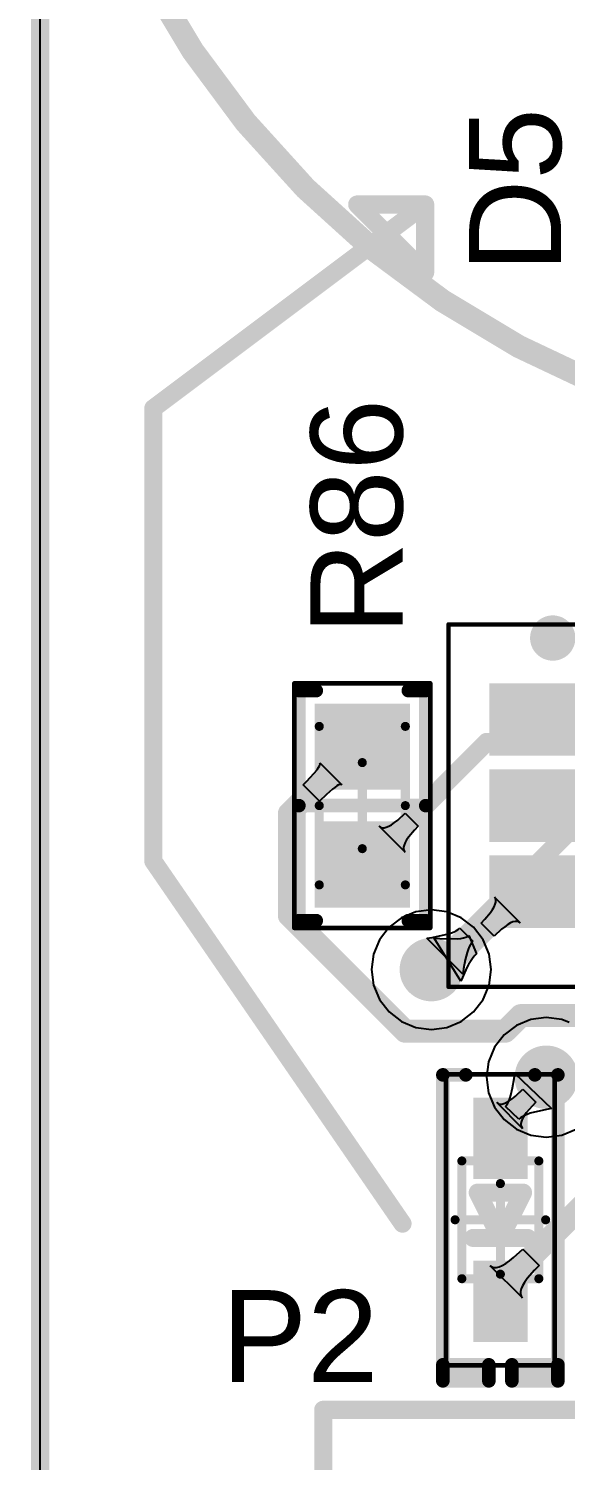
# Model space of a CAD drawing. Header units: inches. Extents: x -0.01 to 3.94, y -0.06 to 4.68.
# Drawn here: x -0.005 to 0.228, y 0.547 to 1.169 of the extents above; entities that cross this region are included whole.
import ezdxf

# ---------------------------------------------------------------- set-up
doc = ezdxf.new("R2010")
doc.units = ezdxf.units.IN
doc.header["$MEASUREMENT"] = 0
for name, color, linetype in [('Board outline', 6, 'Continuous'), ('Bottom Layer', 5, 'Continuous'), ('Int1 -GND)', 16, 'Continuous'), ('Int2 -PWR)', 76, 'Continuous'), ('PCBD Notes', 76, 'Continuous'), ('Top 3D Body', 56, 'Continuous'), ('Top Courtyard', 56, 'Continuous'), ('Top Layer', 1, 'Continuous'), ('Top Overlay', 2, 'Continuous'), ('Top Paste', 8, 'Continuous'), ('Top Solder', 216, 'Continuous'), ('Via Holes', 16, 'Continuous')]:
    doc.layers.add(name, color=color, linetype=linetype)
doc.styles.add('Arial', font='', dxfattribs={"height": 0.2})
doc.styles.get('Arial').set_extended_font_data('Arial')

# ---------------------------------------------------------------- blocks, each defined once
blk = doc.blocks.new('A3DDA0BC_073E_4B18_9613_F713A7EC1E27_426')
at = {"layer": 'Top Layer'}
for points in [[(-0.07283, 0.02362), (-0.07283, 0.05118), (-0.02165, 0.05118), (-0.02165, 0.02362)], [(0.02165, 0.02362), (0.02165, 0.05118), (0.07283, 0.05118), (0.07283, 0.02362)], [(-0.07283, -0.01378), (-0.07283, 0.01378), (-0.02165, 0.01378), (-0.02165, -0.01378)], [(-0.07283, -0.05118), (-0.07283, -0.02362), (-0.02165, -0.02362), (-0.02165, -0.05118)], [(0.02165, -0.05118), (0.02165, -0.02362), (0.07283, -0.02362), (0.07283, -0.05118)]]:
    blk.add_hatch(color=1, dxfattribs=at).paths.add_polyline_path(points)
at = {"layer": 'Top Paste'}
for points in [[(-0.07283, 0.02362), (-0.07283, 0.05118), (-0.02165, 0.05118), (-0.02165, 0.02362)], [(0.02165, 0.02362), (0.02165, 0.05118), (0.07283, 0.05118), (0.07283, 0.02362)], [(-0.07283, -0.01378), (-0.07283, 0.01378), (-0.02165, 0.01378), (-0.02165, -0.01378)], [(-0.07283, -0.05118), (-0.07283, -0.02362), (-0.02165, -0.02362), (-0.02165, -0.05118)], [(0.02165, -0.05118), (0.02165, -0.02362), (0.07283, -0.02362), (0.07283, -0.05118)]]:
    blk.add_hatch(color=8, dxfattribs=at).paths.add_polyline_path(points)
at = {"layer": 'Top Solder'}
for points in [[(-0.0748, 0.02165), (-0.0748, 0.05315), (-0.01969, 0.05315), (-0.01969, 0.02165)], [(0.01968, 0.02165), (0.01968, 0.05315), (0.0748, 0.05315), (0.0748, 0.02165)], [(-0.0748, -0.01575), (-0.0748, 0.01575), (-0.01969, 0.01575), (-0.01969, -0.01575)], [(-0.0748, -0.05315), (-0.0748, -0.02165), (-0.01969, -0.02165), (-0.01969, -0.05315)], [(0.01968, -0.05315), (0.01968, -0.02165), (0.0748, -0.02165), (0.0748, -0.05315)]]:
    blk.add_hatch(color=216, dxfattribs=at).paths.add_polyline_path(points)
at = {"layer": 'Top 3D Body'}
for points in [[(-0.03346, -0.05906, 0.00394, 0.00394, 0), (-0.03346, 0.05906, 0.00394, 0.00394, 0)], [(-0.03346, 0.05906, 0.00394, 0.00394, 0), (0.03346, 0.05906, 0.00394, 0.00394, 0)], [(0.03346, -0.05906, 0.00394, 0.00394, 0), (0.03346, 0.05906, 0.00394, 0.00394, 0)], [(-0.03346, -0.05906, 0.00394, 0.00394, 0), (0.03346, -0.05906, 0.00394, 0.00394, 0)]]:
    blk.add_lwpolyline(points, format="xyseb", dxfattribs=at)
for points in [[(-0.03445, 0.05906, 0.00197, 0.00197, 1), (-0.03248, 0.05906, 0.00197, 0.00197, 1)], [(-0.03445, 0.05906, 0.00197, 0.00197, 1), (-0.03248, 0.05906, 0.00197, 0.00197, 1)], [(0.03248, 0.05906, 0.00197, 0.00197, 1), (0.03445, 0.05906, 0.00197, 0.00197, 1)], [(0.03248, 0.05906, 0.00197, 0.00197, 1), (0.03445, 0.05906, 0.00197, 0.00197, 1)], [(-0.03445, -0.05906, 0.00197, 0.00197, 1), (-0.03248, -0.05906, 0.00197, 0.00197, 1)], [(-0.03445, -0.05906, 0.00197, 0.00197, 1), (-0.03248, -0.05906, 0.00197, 0.00197, 1)], [(0.03248, -0.05906, 0.00197, 0.00197, 1), (0.03445, -0.05906, 0.00197, 0.00197, 1)], [(0.03248, -0.05906, 0.00197, 0.00197, 1), (0.03445, -0.05906, 0.00197, 0.00197, 1)]]:
    blk.add_lwpolyline(points, format="xyseb", close=True, dxfattribs=at)
at = {"layer": 'Top Courtyard'}
for points in [[(-0.09252, -0.07874, 0.00197, 0.00197, 0), (-0.09252, 0.07874, 0.00197, 0.00197, 0)], [(-0.09252, 0.07874, 0.00197, 0.00197, 0), (0.09252, 0.07874, 0.00197, 0.00197, 0)], [(0.09252, -0.07874, 0.00197, 0.00197, 0), (0.09252, 0.07874, 0.00197, 0.00197, 0)], [(0, -0.01969, 0.00394, 0.00394, 0), (0, 0.01969, 0.00394, 0.00394, 0)], [(-0.01968, 0, 0.00394, 0.00394, 0), (0.01969, 0, 0.00394, 0.00394, 0)], [(-0.09252, -0.07874, 0.00197, 0.00197, 0), (0.09252, -0.07874, 0.00197, 0.00197, 0)]]:
    blk.add_lwpolyline(points, format="xyseb", dxfattribs=at)
for points in [[(-0.09301, 0.07874, 0.000984, 0.000984, 1), (-0.09203, 0.07874, 0.000984, 0.000984, 1)], [(-0.09301, 0.07874, 0.000984, 0.000984, 1), (-0.09203, 0.07874, 0.000984, 0.000984, 1)], [(0.09203, 0.07874, 0.000984, 0.000984, 1), (0.09301, 0.07874, 0.000984, 0.000984, 1)], [(0.09203, 0.07874, 0.000984, 0.000984, 1), (0.09301, 0.07874, 0.000984, 0.000984, 1)], [(-0.00098, 0.01969, 0.00197, 0.00197, 1), (0.00098, 0.01969, 0.00197, 0.00197, 1)], [(-0.02067, 0, 0.00197, 0.00197, 1), (-0.0187, 0, 0.00197, 0.00197, 1)], [(0.0187, 0, 0.00197, 0.00197, 1), (0.02067, 0, 0.00197, 0.00197, 1)], [(-0.00098, -0.01969, 0.00197, 0.00197, 1), (0.00098, -0.01969, 0.00197, 0.00197, 1)], [(-0.09301, -0.07874, 0.000984, 0.000984, 1), (-0.09203, -0.07874, 0.000984, 0.000984, 1)], [(-0.09301, -0.07874, 0.000984, 0.000984, 1), (-0.09203, -0.07874, 0.000984, 0.000984, 1)], [(0.09203, -0.07874, 0.000984, 0.000984, 1), (0.09301, -0.07874, 0.000984, 0.000984, 1)], [(0.09203, -0.07874, 0.000984, 0.000984, 1), (0.09301, -0.07874, 0.000984, 0.000984, 1)]]:
    blk.add_lwpolyline(points, format="xyseb", close=True, dxfattribs=at)
at = {"layer": 'Top Overlay'}
for points in [[(-0.04232, 0.07283, 0.00984, 0.00984, 1), (-0.05217, 0.07283, 0.00984, 0.00984, 1)], [(-0.05463, 0.07283, 0.00492, 0.00492, 1), (-0.0497, 0.07283, 0.00492, 0.00492, 1)], [(-0.04478, 0.07283, 0.00492, 0.00492, 1), (-0.03986, 0.07283, 0.00492, 0.00492, 1)], [(-0.00787, 0.05906, 0.00394, 0.00394, 1), (-0.00394, 0.05906, 0.00394, 0.00394, 1)], [(-0.00787, 0.05906, 0.00394, 0.00394, 1), (-0.00394, 0.05906, 0.00394, 0.00394, 1)], [(0.00394, 0.05906, 0.00394, 0.00394, 1), (0.00787, 0.05906, 0.00394, 0.00394, 1)], [(0.00394, 0.05906, 0.00394, 0.00394, 1), (0.00787, 0.05906, 0.00394, 0.00394, 1)], [(-0.00787, -0.05906, 0.00394, 0.00394, 1), (-0.00394, -0.05906, 0.00394, 0.00394, 1)], [(-0.00787, -0.05906, 0.00394, 0.00394, 1), (-0.00394, -0.05906, 0.00394, 0.00394, 1)], [(0.00394, -0.05906, 0.00394, 0.00394, 1), (0.00787, -0.05906, 0.00394, 0.00394, 1)], [(0.00394, -0.05906, 0.00394, 0.00394, 1), (0.00787, -0.05906, 0.00394, 0.00394, 1)]]:
    blk.add_lwpolyline(points, format="xyseb", close=True, dxfattribs=at)
for points in [[(-0.00591, 0.05906, 0.00787, 0.00787, 0), (0.00591, 0.05906, 0.00787, 0.00787, 0)], [(-0.00591, -0.05906, 0.00787, 0.00787, 0), (-0.00591, 0.05906, 0.00787, 0.00787, 0)], [(0.00591, -0.05906, 0.00787, 0.00787, 0), (0.00591, 0.05906, 0.00787, 0.00787, 0)], [(-0.00591, -0.05906, 0.00787, 0.00787, 0), (0.00591, -0.05906, 0.00787, 0.00787, 0)]]:
    blk.add_lwpolyline(points, format="xyseb", dxfattribs=at)
blk = doc.blocks.new('RES_0603_1608_468')
at = {"layer": 'Top Layer'}
for points in [[(-0.04232, -0.0187), (-0.04232, 0.0187), (-0.00886, 0.0187), (-0.00886, -0.0187)], [(0.00886, -0.0187), (0.00886, 0.0187), (0.04232, 0.0187), (0.04232, -0.0187)]]:
    blk.add_hatch(color=1, dxfattribs=at).paths.add_polyline_path(points)
at = {"layer": 'Top Paste'}
for points in [[(-0.04232, -0.0187), (-0.04232, 0.0187), (-0.00886, 0.0187), (-0.00886, -0.0187)], [(0.00886, -0.0187), (0.00886, 0.0187), (0.04232, 0.0187), (0.04232, -0.0187)]]:
    blk.add_hatch(color=8, dxfattribs=at).paths.add_polyline_path(points)
at = {"layer": 'Top Solder'}
for points in [[(-0.04429, -0.02067), (-0.04429, 0.02067), (-0.00689, 0.02067), (-0.00689, -0.02067)], [(0.00689, -0.02067), (0.00689, 0.02067), (0.04429, 0.02067), (0.04429, -0.02067)]]:
    blk.add_hatch(color=216, dxfattribs=at).paths.add_polyline_path(points)
at = {"layer": 'Top 3D Body'}
for points in [[(-0.03445, 0.0187, 0.00394, 0.00394, 0), (0.03445, 0.0187, 0.00394, 0.00394, 0)], [(-0.03445, 0.0187, 0.00394, 0.00394, 0), (-0.03445, -0.0187, 0.00394, 0.00394, 0)], [(0.03445, 0.0187, 0.00394, 0.00394, 0), (0.03445, -0.0187, 0.00394, 0.00394, 0)], [(-0.03445, -0.0187, 0.00394, 0.00394, 0), (0.03445, -0.0187, 0.00394, 0.00394, 0)]]:
    blk.add_lwpolyline(points, format="xyseb", dxfattribs=at)
for points in [[(-0.03543, 0.0187, 0.00197, 0.00197, 1), (-0.03346, 0.0187, 0.00197, 0.00197, 1)], [(-0.03543, 0.0187, 0.00197, 0.00197, 1), (-0.03346, 0.0187, 0.00197, 0.00197, 1)], [(0.03346, 0.0187, 0.00197, 0.00197, 1), (0.03543, 0.0187, 0.00197, 0.00197, 1)], [(0.03346, 0.0187, 0.00197, 0.00197, 1), (0.03543, 0.0187, 0.00197, 0.00197, 1)], [(-0.03543, -0.0187, 0.00197, 0.00197, 1), (-0.03346, -0.0187, 0.00197, 0.00197, 1)], [(-0.03543, -0.0187, 0.00197, 0.00197, 1), (-0.03346, -0.0187, 0.00197, 0.00197, 1)], [(0.03346, -0.0187, 0.00197, 0.00197, 1), (0.03543, -0.0187, 0.00197, 0.00197, 1)], [(0.03346, -0.0187, 0.00197, 0.00197, 1), (0.03543, -0.0187, 0.00197, 0.00197, 1)]]:
    blk.add_lwpolyline(points, format="xyseb", close=True, dxfattribs=at)
at = {"layer": 'Top Courtyard'}
for points in [[(-0.05315, 0.02953, 0.00197, 0.00197, 0), (0.05315, 0.02953, 0.00197, 0.00197, 0)], [(-0.05315, 0.02953, 0.00197, 0.00197, 0), (-0.05315, -0.02953, 0.00197, 0.00197, 0)], [(0.05315, 0.02953, 0.00197, 0.00197, 0), (0.05315, -0.02953, 0.00197, 0.00197, 0)], [(0, 0.0187, 0.00394, 0.00394, 0), (0, -0.0187, 0.00394, 0.00394, 0)], [(-0.0187, 0, 0.00394, 0.00394, 0), (0.0187, 0, 0.00394, 0.00394, 0)], [(-0.05315, -0.02953, 0.00197, 0.00197, 0), (0.05315, -0.02953, 0.00197, 0.00197, 0)]]:
    blk.add_lwpolyline(points, format="xyseb", dxfattribs=at)
for points in [[(-0.05364, 0.02953, 0.000984, 0.000984, 1), (-0.05266, 0.02953, 0.000984, 0.000984, 1)], [(-0.05364, 0.02953, 0.000984, 0.000984, 1), (-0.05266, 0.02953, 0.000984, 0.000984, 1)], [(0.05266, 0.02953, 0.000984, 0.000984, 1), (0.05364, 0.02953, 0.000984, 0.000984, 1)], [(0.05266, 0.02953, 0.000984, 0.000984, 1), (0.05364, 0.02953, 0.000984, 0.000984, 1)], [(-0.00098, 0.0187, 0.00197, 0.00197, 1), (0.00098, 0.0187, 0.00197, 0.00197, 1)], [(-0.01968, 0, 0.00197, 0.00197, 1), (-0.01772, 0, 0.00197, 0.00197, 1)], [(0.01772, 0, 0.00197, 0.00197, 1), (0.01968, 0, 0.00197, 0.00197, 1)], [(-0.00098, -0.0187, 0.00197, 0.00197, 1), (0.00098, -0.0187, 0.00197, 0.00197, 1)], [(-0.05364, -0.02953, 0.000984, 0.000984, 1), (-0.05266, -0.02953, 0.000984, 0.000984, 1)], [(-0.05364, -0.02953, 0.000984, 0.000984, 1), (-0.05266, -0.02953, 0.000984, 0.000984, 1)], [(0.05266, -0.02953, 0.000984, 0.000984, 1), (0.05364, -0.02953, 0.000984, 0.000984, 1)], [(0.05266, -0.02953, 0.000984, 0.000984, 1), (0.05364, -0.02953, 0.000984, 0.000984, 1)]]:
    blk.add_lwpolyline(points, format="xyseb", close=True, dxfattribs=at)
at = {"layer": 'Top Overlay'}
for points in [[(-0.05, 0.02756, 0.00591, 0.00591, 0), (0.05, 0.02756, 0.00591, 0.00591, 0)], [(-0.05, 0.02756, 0.00591, 0.00591, 0), (-0.05, 0.02, 0.00591, 0.00591, 0)], [(0, 0.02756, 0.00591, 0.00591, 0), (0, -0.02756, 0.00591, 0.00591, 0)], [(0.05, 0.02756, 0.00591, 0.00591, 0), (0.05, 0.02, 0.00591, 0.00591, 0)], [(-0.05, -0.02, 0.00591, 0.00591, 0), (-0.05, -0.02756, 0.00591, 0.00591, 0)], [(0.05, -0.02, 0.00591, 0.00591, 0), (0.05, -0.02756, 0.00591, 0.00591, 0)], [(-0.05, -0.02756, 0.00591, 0.00591, 0), (0.05, -0.02756, 0.00591, 0.00591, 0)]]:
    blk.add_lwpolyline(points, format="xyseb", dxfattribs=at)
for points in [[(-0.05148, 0.02756, 0.00295, 0.00295, 1), (-0.04852, 0.02756, 0.00295, 0.00295, 1)], [(-0.05148, 0.02756, 0.00295, 0.00295, 1), (-0.04852, 0.02756, 0.00295, 0.00295, 1)], [(-0.00148, 0.02756, 0.00295, 0.00295, 1), (0.00148, 0.02756, 0.00295, 0.00295, 1)], [(0.04852, 0.02756, 0.00295, 0.00295, 1), (0.05148, 0.02756, 0.00295, 0.00295, 1)], [(0.04852, 0.02756, 0.00295, 0.00295, 1), (0.05148, 0.02756, 0.00295, 0.00295, 1)], [(-0.05148, 0.02, 0.00295, 0.00295, 1), (-0.04852, 0.02, 0.00295, 0.00295, 1)], [(0.04852, 0.02, 0.00295, 0.00295, 1), (0.05148, 0.02, 0.00295, 0.00295, 1)], [(-0.05148, -0.02, 0.00295, 0.00295, 1), (-0.04852, -0.02, 0.00295, 0.00295, 1)], [(0.04852, -0.02, 0.00295, 0.00295, 1), (0.05148, -0.02, 0.00295, 0.00295, 1)], [(-0.05148, -0.02756, 0.00295, 0.00295, 1), (-0.04852, -0.02756, 0.00295, 0.00295, 1)], [(-0.05148, -0.02756, 0.00295, 0.00295, 1), (-0.04852, -0.02756, 0.00295, 0.00295, 1)], [(-0.00148, -0.02756, 0.00295, 0.00295, 1), (0.00148, -0.02756, 0.00295, 0.00295, 1)], [(0.04852, -0.02756, 0.00295, 0.00295, 1), (0.05148, -0.02756, 0.00295, 0.00295, 1)], [(0.04852, -0.02756, 0.00295, 0.00295, 1), (0.05148, -0.02756, 0.00295, 0.00295, 1)]]:
    blk.add_lwpolyline(points, format="xyseb", close=True, dxfattribs=at)
blk = doc.blocks.new('66D8AC91_DC10_42D3_BF25_693004815827_555')
at = {"layer": 'Top Overlay'}
for points in [[(-0.625, -0.45, 0.00787, 0.00787, 0), (-0.625, 0.175, 0.00787, 0.00787, 0)], [(-0.625, 0.175, 0.00787, 0.00787, 0), (0.625, 0.175, 0.00787, 0.00787, 0)]]:
    blk.add_lwpolyline(points, format="xyseb", dxfattribs=at)
blk.add_lwpolyline([(-0.62697, 0.175, 0.00394, 0.00394, 1), (-0.62303, 0.175, 0.00394, 0.00394, 1)], format="xyseb", close=True, dxfattribs=at)
blk.add_lwpolyline([(-0.62697, 0.175, 0.00394, 0.00394, 1), (-0.62303, 0.175, 0.00394, 0.00394, 1)], format="xyseb", close=True, dxfattribs=at)
blk = doc.blocks.new('SOD523F_578')
at = {"layer": 'Top Layer'}
for points in [[(-0.05118, -0.00984), (-0.05118, 0.00984), (-0.01969, 0.00984), (-0.01969, -0.00984)], [(0.01969, -0.00984), (0.01969, 0.00984), (0.05118, 0.00984), (0.05118, -0.00984)]]:
    blk.add_hatch(color=1, dxfattribs=at).paths.add_polyline_path(points)
at = {"layer": 'Top Overlay'}
for points in [[(0.06299, 0.005), (0.07, 0.005), (0.07, 0.025), (0.06299, 0.025)], [(0.06299, -0.02362), (0.07087, -0.02362), (0.07087, -0.005), (0.06299, -0.005)]]:
    blk.add_hatch(color=2, dxfattribs=at).paths.add_polyline_path(points)
at = {"layer": 'Top Paste'}
for points in [[(-0.05118, -0.00984), (-0.05118, 0.00984), (-0.01969, 0.00984), (-0.01969, -0.00984)], [(0.01969, -0.00984), (0.01969, 0.00984), (0.05118, 0.00984), (0.05118, -0.00984)]]:
    blk.add_hatch(color=8, dxfattribs=at).paths.add_polyline_path(points)
at = {"layer": 'Top Solder'}
for points in [[(-0.05315, -0.01181), (-0.05315, 0.01181), (-0.01772, 0.01181), (-0.01772, -0.01181)], [(0.01772, -0.01181), (0.01772, 0.01181), (0.05315, 0.01181), (0.05315, -0.01181)]]:
    blk.add_hatch(color=216, dxfattribs=at).paths.add_polyline_path(points)
at = {"layer": 'Top 3D Body'}
for points in [[(-0.02559, -0.01673, 0.00394, 0.00394, 0), (-0.02559, 0.01673, 0.00394, 0.00394, 0)], [(0.02559, 0.01673, 0.00394, 0.00394, 0), (-0.02559, 0.01673, 0.00394, 0.00394, 0)], [(0.02559, -0.01673, 0.00394, 0.00394, 0), (0.02559, 0.01673, 0.00394, 0.00394, 0)], [(0.02559, -0.01673, 0.00394, 0.00394, 0), (-0.02559, -0.01673, 0.00394, 0.00394, 0)]]:
    blk.add_lwpolyline(points, format="xyseb", dxfattribs=at)
for points in [[(-0.02657, 0.01673, 0.00197, 0.00197, 1), (-0.02461, 0.01673, 0.00197, 0.00197, 1)], [(-0.02657, 0.01673, 0.00197, 0.00197, 1), (-0.02461, 0.01673, 0.00197, 0.00197, 1)], [(0.02461, 0.01673, 0.00197, 0.00197, 1), (0.02657, 0.01673, 0.00197, 0.00197, 1)], [(0.02461, 0.01673, 0.00197, 0.00197, 1), (0.02657, 0.01673, 0.00197, 0.00197, 1)], [(-0.02657, -0.01673, 0.00197, 0.00197, 1), (-0.02461, -0.01673, 0.00197, 0.00197, 1)], [(-0.02657, -0.01673, 0.00197, 0.00197, 1), (-0.02461, -0.01673, 0.00197, 0.00197, 1)], [(0.02461, -0.01673, 0.00197, 0.00197, 1), (0.02657, -0.01673, 0.00197, 0.00197, 1)], [(0.02461, -0.01673, 0.00197, 0.00197, 1), (0.02657, -0.01673, 0.00197, 0.00197, 1)]]:
    blk.add_lwpolyline(points, format="xyseb", close=True, dxfattribs=at)
at = {"layer": 'Top Courtyard'}
for points in [[(-0.06323, -0.02362, 0.00197, 0.00197, 0), (-0.06323, 0.02362, 0.00197, 0.00197, 0)], [(0.06323, 0.02362, 0.00197, 0.00197, 0), (-0.06323, 0.02362, 0.00197, 0.00197, 0)], [(0, -0.01969, 0.00394, 0.00394, 0), (0, 0.01968, 0.00394, 0.00394, 0)], [(0.06323, -0.02362, 0.00197, 0.00197, 0), (0.06323, 0.02362, 0.00197, 0.00197, 0)], [(0.02362, 0, 0.00394, 0.00394, 0), (-0.01575, 0, 0.00394, 0.00394, 0)], [(0.06323, -0.02362, 0.00197, 0.00197, 0), (-0.06323, -0.02362, 0.00197, 0.00197, 0)]]:
    blk.add_lwpolyline(points, format="xyseb", dxfattribs=at)
for points in [[(-0.06372, 0.02362, 0.000984, 0.000984, 1), (-0.06274, 0.02362, 0.000984, 0.000984, 1)], [(-0.06372, 0.02362, 0.000984, 0.000984, 1), (-0.06274, 0.02362, 0.000984, 0.000984, 1)], [(-0.00098, 0.01968, 0.00197, 0.00197, 1), (0.00098, 0.01968, 0.00197, 0.00197, 1)], [(0.06274, 0.02362, 0.000984, 0.000984, 1), (0.06372, 0.02362, 0.000984, 0.000984, 1)], [(0.06274, 0.02362, 0.000984, 0.000984, 1), (0.06372, 0.02362, 0.000984, 0.000984, 1)], [(-0.01673, 0, 0.00197, 0.00197, 1), (-0.01476, 0, 0.00197, 0.00197, 1)], [(0.02264, 0, 0.00197, 0.00197, 1), (0.02461, 0, 0.00197, 0.00197, 1)], [(-0.00098, -0.01969, 0.00197, 0.00197, 1), (0.00098, -0.01969, 0.00197, 0.00197, 1)], [(-0.06372, -0.02362, 0.000984, 0.000984, 1), (-0.06274, -0.02362, 0.000984, 0.000984, 1)], [(-0.06372, -0.02362, 0.000984, 0.000984, 1), (-0.06274, -0.02362, 0.000984, 0.000984, 1)], [(0.06274, -0.02362, 0.000984, 0.000984, 1), (0.06372, -0.02362, 0.000984, 0.000984, 1)], [(0.06274, -0.02362, 0.000984, 0.000984, 1), (0.06372, -0.02362, 0.000984, 0.000984, 1)]]:
    blk.add_lwpolyline(points, format="xyseb", close=True, dxfattribs=at)
at = {"layer": 'Top Overlay'}
for points in [[(0.065, 0.025, 0.00591, 0.00591, 0), (-0.06299, 0.025, 0.00591, 0.00591, 0)], [(-0.06299, 0.015, 0.00591, 0.00591, 0), (-0.06299, 0.025, 0.00591, 0.00591, 0)], [(0.07, 0.025, 0.00591, 0.00591, 0), (0.06299, 0.025, 0.00591, 0.00591, 0)], [(0.06299, 0.005, 0.00591, 0.00591, 0), (0.06299, 0.025, 0.00591, 0.00591, 0)], [(0.07, 0.005, 0.00591, 0.00591, 0), (0.07, 0.025, 0.00591, 0.00591, 0)], [(-0.01181, -0.00394, 0.00787, 0.00787, 0), (-0.01181, 0.00984, 0.00787, 0.00787, 0)], [(0.00787, 0, 0.00787, 0.00787, 0), (-0.01181, 0.00984, 0.00787, 0.00787, 0)], [(0.00787, -0.01181, 0.00787, 0.00787, 0), (0.00787, 0.01181, 0.00787, 0.00787, 0)], [(0.07, 0.005, 0.00591, 0.00591, 0), (0.06299, 0.005, 0.00591, 0.00591, 0)], [(-0.01181, -0.00984, 0.00787, 0.00787, 0), (0.00787, 0, 0.00787, 0.00787, 0)], [(-0.01181, -0.00984, 0.00787, 0.00787, 0), (-0.01181, -0.00394, 0.00787, 0.00787, 0)], [(0.06299, -0.025, 0.00591, 0.00591, 0), (0.06299, -0.005, 0.00591, 0.00591, 0)], [(0.07, -0.005, 0.00591, 0.00591, 0), (0.06299, -0.005, 0.00591, 0.00591, 0)], [(0.07, -0.025, 0.00591, 0.00591, 0), (0.07, -0.005, 0.00591, 0.00591, 0)], [(-0.06299, -0.025, 0.00591, 0.00591, 0), (-0.06299, -0.015, 0.00591, 0.00591, 0)], [(0.065, -0.025, 0.00591, 0.00591, 0), (-0.06299, -0.025, 0.00591, 0.00591, 0)], [(0.07, -0.025, 0.00591, 0.00591, 0), (0.06299, -0.025, 0.00591, 0.00591, 0)]]:
    blk.add_lwpolyline(points, format="xyseb", dxfattribs=at)
for points in [[(-0.06447, 0.025, 0.00295, 0.00295, 1), (-0.06152, 0.025, 0.00295, 0.00295, 1)], [(-0.06447, 0.025, 0.00295, 0.00295, 1), (-0.06152, 0.025, 0.00295, 0.00295, 1)], [(0.06152, 0.025, 0.00295, 0.00295, 1), (0.06447, 0.025, 0.00295, 0.00295, 1)], [(0.06152, 0.025, 0.00295, 0.00295, 1), (0.06447, 0.025, 0.00295, 0.00295, 1)], [(0.06352, 0.025, 0.00295, 0.00295, 1), (0.06648, 0.025, 0.00295, 0.00295, 1)], [(0.06852, 0.025, 0.00295, 0.00295, 1), (0.07148, 0.025, 0.00295, 0.00295, 1)], [(0.06852, 0.025, 0.00295, 0.00295, 1), (0.07148, 0.025, 0.00295, 0.00295, 1)], [(-0.06447, 0.015, 0.00295, 0.00295, 1), (-0.06152, 0.015, 0.00295, 0.00295, 1)], [(-0.01378, 0.00984, 0.00394, 0.00394, 1), (-0.00984, 0.00984, 0.00394, 0.00394, 1)], [(-0.01378, 0.00984, 0.00394, 0.00394, 1), (-0.00984, 0.00984, 0.00394, 0.00394, 1)], [(0.00591, 0.01181, 0.00394, 0.00394, 1), (0.00984, 0.01181, 0.00394, 0.00394, 1)], [(0.06152, 0.005, 0.00295, 0.00295, 1), (0.06447, 0.005, 0.00295, 0.00295, 1)], [(0.06152, 0.005, 0.00295, 0.00295, 1), (0.06447, 0.005, 0.00295, 0.00295, 1)], [(0.06852, 0.005, 0.00295, 0.00295, 1), (0.07148, 0.005, 0.00295, 0.00295, 1)], [(0.06852, 0.005, 0.00295, 0.00295, 1), (0.07148, 0.005, 0.00295, 0.00295, 1)], [(0.00591, 0, 0.00394, 0.00394, 1), (0.00984, 0, 0.00394, 0.00394, 1)], [(0.00591, 0, 0.00394, 0.00394, 1), (0.00984, 0, 0.00394, 0.00394, 1)], [(-0.01378, -0.00394, 0.00394, 0.00394, 1), (-0.00984, -0.00394, 0.00394, 0.00394, 1)], [(-0.01378, -0.00394, 0.00394, 0.00394, 1), (-0.00984, -0.00394, 0.00394, 0.00394, 1)], [(-0.01378, -0.00984, 0.00394, 0.00394, 1), (-0.00984, -0.00984, 0.00394, 0.00394, 1)], [(-0.01378, -0.00984, 0.00394, 0.00394, 1), (-0.00984, -0.00984, 0.00394, 0.00394, 1)], [(0.06152, -0.005, 0.00295, 0.00295, 1), (0.06447, -0.005, 0.00295, 0.00295, 1)], [(0.06152, -0.005, 0.00295, 0.00295, 1), (0.06447, -0.005, 0.00295, 0.00295, 1)], [(0.06852, -0.005, 0.00295, 0.00295, 1), (0.07148, -0.005, 0.00295, 0.00295, 1)], [(0.06852, -0.005, 0.00295, 0.00295, 1), (0.07148, -0.005, 0.00295, 0.00295, 1)], [(-0.06447, -0.015, 0.00295, 0.00295, 1), (-0.06152, -0.015, 0.00295, 0.00295, 1)], [(0.00591, -0.01181, 0.00394, 0.00394, 1), (0.00984, -0.01181, 0.00394, 0.00394, 1)], [(-0.06447, -0.025, 0.00295, 0.00295, 1), (-0.06152, -0.025, 0.00295, 0.00295, 1)], [(-0.06447, -0.025, 0.00295, 0.00295, 1), (-0.06152, -0.025, 0.00295, 0.00295, 1)], [(0.06152, -0.025, 0.00295, 0.00295, 1), (0.06447, -0.025, 0.00295, 0.00295, 1)], [(0.06152, -0.025, 0.00295, 0.00295, 1), (0.06447, -0.025, 0.00295, 0.00295, 1)], [(0.06352, -0.025, 0.00295, 0.00295, 1), (0.06648, -0.025, 0.00295, 0.00295, 1)], [(0.06852, -0.025, 0.00295, 0.00295, 1), (0.07148, -0.025, 0.00295, 0.00295, 1)], [(0.06852, -0.025, 0.00295, 0.00295, 1), (0.07148, -0.025, 0.00295, 0.00295, 1)]]:
    blk.add_lwpolyline(points, format="xyseb", close=True, dxfattribs=at)

msp = doc.modelspace()

# ---------------------------------------------------------------- hatches: boundary and pattern name
at = {"layer": 'Bottom Layer'}
h = msp.add_hatch(color=5, dxfattribs=at)
edge = h.paths.add_edge_path()
edge.add_arc((0.17, 0.76), 0.01378, 0, 360)
h = msp.add_hatch(color=5, dxfattribs=at)
edge = h.paths.add_edge_path()
edge.add_arc((0.21997, 0.71322), 0.01378, 0, 360)
at = {"layer": 'Int1 -GND)'}
h = msp.add_hatch(color=7, dxfattribs=at)
edge = h.paths.add_edge_path()
edge.add_arc((0.17, 0.76), 0.01378, 0, 360)
h = msp.add_hatch(color=7, dxfattribs=at)
edge = h.paths.add_edge_path()
edge.add_arc((0.21997, 0.71322), 0.01378, 0, 360)
at = {"layer": 'Int2 -PWR)'}
h = msp.add_hatch(color=7, dxfattribs=at)
edge = h.paths.add_edge_path()
edge.add_arc((0.17, 0.76), 0.01378, 0, 360)
h = msp.add_hatch(color=7, dxfattribs=at)
edge = h.paths.add_edge_path()
edge.add_arc((0.21997, 0.71322), 0.01378, 0, 360)
at = {"layer": 'Top Layer'}
h = msp.add_hatch(color=1, dxfattribs=at)
edge = h.paths.add_edge_path()
edge.add_arc((0.17, 0.76), 0.01378, 0, 360)
h = msp.add_hatch(color=1, dxfattribs=at)
edge = h.paths.add_edge_path()
edge.add_arc((0.21997, 0.71322), 0.01378, 0, 360)
at = {"layer": 'Via Holes'}
h = msp.add_hatch(color=7, dxfattribs=at)
edge = h.paths.add_edge_path()
edge.add_arc((0.17, 0.76), 0.00689, 0, 360)
h = msp.add_hatch(color=7, dxfattribs=at)
edge = h.paths.add_edge_path()
edge.add_arc((0.21997, 0.71322), 0.00689, 0, 360)

# ---------------------------------------------------------------- linework, layer by layer
at = {"layer": 'Board outline'}
msp.add_lwpolyline([(0, 0, 0.00787, 0.00787, 0), (0, 4.62598, 0.00787, 0.00787, 0)], format="xyseb", dxfattribs=at)
at = {"layer": 'Bottom Layer'}
for p, q in [((0.18171, 0.77747), (0.18234, 0.778)), ((0.18234, 0.778), (0.188, 0.77234)), ((0.16806, 0.77364), (0.17029, 0.77398)), ((0.18364, 0.75806), (0.16806, 0.77364)), ((0.17029, 0.77398), (0.17742, 0.77555)), ((0.17742, 0.77555), (0.17876, 0.776)), ((0.17876, 0.776), (0.17992, 0.77647)), ((0.17992, 0.77647), (0.1809, 0.77696)), ((0.1809, 0.77696), (0.18171, 0.77747)), ((0.18747, 0.77171), (0.18696, 0.7709)), ((0.188, 0.77234), (0.18747, 0.77171)), ((0.18555, 0.76742), (0.18473, 0.76421)), ((0.186, 0.76876), (0.18555, 0.76742)), ((0.18647, 0.76992), (0.186, 0.76876)), ((0.18696, 0.7709), (0.18647, 0.76992)), ((0.18398, 0.76029), (0.18364, 0.75806)), ((0.18473, 0.76421), (0.18398, 0.76029))]:
    msp.add_line(p, q, dxfattribs=at)
msp.add_lwpolyline([(0.17, 0.76, 0.008, 0.008, 0), (0.62992, 1.21992, 0.008, 0.008, 0)], format="xyseb", dxfattribs=at)
msp.add_lwpolyline([(0.168, 0.76, 0.004, 0.004, 1), (0.172, 0.76, 0.004, 0.004, 1)], format="xyseb", close=True, dxfattribs=at)
at = {"layer": 'Int1 -GND)'}
for p, q in [((0, 0), (0, 4.62598)), ((0.16327, 0.78512), (0.157, 0.78252)), ((0.17, 0.786), (0.16327, 0.78512)), ((0.17673, 0.78512), (0.17, 0.786)), ((0.183, 0.78252), (0.17673, 0.78512)), ((0.15161, 0.77839), (0.14748, 0.773)), ((0.157, 0.78252), (0.15161, 0.77839)), ((0.18839, 0.77839), (0.183, 0.78252)), ((0.19252, 0.773), (0.18839, 0.77839)), ((0.14748, 0.773), (0.14488, 0.76673)), ((0.19512, 0.76673), (0.19252, 0.773)), ((0.14488, 0.76673), (0.144, 0.76)), ((0.196, 0.76), (0.19512, 0.76673)), ((0.144, 0.76), (0.14488, 0.75327)), ((0.19512, 0.75327), (0.196, 0.76)), ((0.14488, 0.75327), (0.14748, 0.747)), ((0.19252, 0.747), (0.19512, 0.75327)), ((0.14748, 0.747), (0.15161, 0.74161)), ((0.18839, 0.74161), (0.19252, 0.747)), ((0.15161, 0.74161), (0.157, 0.73748)), ((0.183, 0.73748), (0.18839, 0.74161)), ((0.157, 0.73748), (0.16327, 0.73488)), ((0.16327, 0.73488), (0.17, 0.734)), ((0.17, 0.734), (0.17673, 0.73488)), ((0.17673, 0.73488), (0.183, 0.73748))]:
    msp.add_line(p, q, dxfattribs=at)
at = {"layer": 'Int2 -PWR)'}
for p, q in [((0, 0), (0, 4.62598)), ((0.16327, 0.78512), (0.157, 0.78252)), ((0.17, 0.786), (0.16327, 0.78512)), ((0.17673, 0.78512), (0.17, 0.786)), ((0.183, 0.78252), (0.17673, 0.78512)), ((0.15161, 0.77839), (0.14748, 0.773)), ((0.157, 0.78252), (0.15161, 0.77839)), ((0.18839, 0.77839), (0.183, 0.78252)), ((0.19252, 0.773), (0.18839, 0.77839)), ((0.14748, 0.773), (0.14488, 0.76673)), ((0.19512, 0.76673), (0.19252, 0.773)), ((0.14488, 0.76673), (0.144, 0.76)), ((0.196, 0.76), (0.19512, 0.76673)), ((0.144, 0.76), (0.14488, 0.75327)), ((0.19512, 0.75327), (0.196, 0.76)), ((0.14488, 0.75327), (0.14748, 0.747)), ((0.19252, 0.747), (0.19512, 0.75327)), ((0.14748, 0.747), (0.15161, 0.74161)), ((0.18839, 0.74161), (0.19252, 0.747)), ((0.15161, 0.74161), (0.157, 0.73748)), ((0.183, 0.73748), (0.18839, 0.74161)), ((0.157, 0.73748), (0.16327, 0.73488)), ((0.16327, 0.73488), (0.17, 0.734)), ((0.17, 0.734), (0.17673, 0.73488)), ((0.17673, 0.73488), (0.183, 0.73748)), ((0.20696, 0.73574), (0.20158, 0.73161)), ((0.21324, 0.73834), (0.20696, 0.73574)), ((0.21997, 0.73922), (0.21324, 0.73834)), ((0.2267, 0.73834), (0.21997, 0.73922)), ((0.22985, 0.73703), (0.2267, 0.73834)), ((0.20158, 0.73161), (0.19745, 0.72622)), ((0.19745, 0.72622), (0.19485, 0.71995)), ((0.19485, 0.71995), (0.19396, 0.71322)), ((0.19396, 0.71322), (0.19485, 0.70649)), ((0.19485, 0.70649), (0.19745, 0.70022)), ((0.19745, 0.70022), (0.20158, 0.69483)), ((0.20158, 0.69483), (0.20696, 0.6907)), ((0.20696, 0.6907), (0.21324, 0.6881)), ((0.2267, 0.6881), (0.23297, 0.6907)), ((0.21324, 0.6881), (0.21997, 0.68722)), ((0.21997, 0.68722), (0.2267, 0.6881))]:
    msp.add_line(p, q, dxfattribs=at)
at = {"layer": 'PCBD Notes'}
msp.add_lwpolyline([(0.7874, 1.37795, 0.01, 0.01, 1), (0, 1.37795, 0.01, 0.01, 1)], format="xyseb", close=True, dxfattribs=at)
at = {"layer": 'Top Layer'}
for p, q in [((0.11594, 0.84185), (0.12036, 0.84687)), ((0.12036, 0.84687), (0.12098, 0.84777)), ((0.12098, 0.84777), (0.12141, 0.84852)), ((0.12141, 0.84852), (0.12165, 0.84912)), ((0.12169, 0.84959), (0.12154, 0.84991)), ((0.12154, 0.84991), (0.13109, 0.84036)), ((0.12165, 0.84912), (0.12169, 0.84959)), ((0.11435, 0.84024), (0.11594, 0.84185)), ((0.12142, 0.83317), (0.11435, 0.84024)), ((0.1297, 0.84023), (0.12895, 0.8398)), ((0.13031, 0.84047), (0.1297, 0.84023)), ((0.13077, 0.84051), (0.13031, 0.84047)), ((0.13109, 0.84036), (0.13077, 0.84051)), ((0.1245, 0.83615), (0.12142, 0.83317)), ((0.12701, 0.83836), (0.1245, 0.83615)), ((0.12805, 0.83918), (0.12701, 0.83836)), ((0.12895, 0.8398), (0.12805, 0.83918)), ((0.15541, 0.825), (0.15858, 0.82794)), ((0.15858, 0.82794), (0.16424, 0.82228)), ((0.15858, 0.81097), (0.14727, 0.82228)), ((0.14727, 0.82228), (0.14789, 0.82183)), ((0.14789, 0.82183), (0.14862, 0.8216)), ((0.14862, 0.8216), (0.14947, 0.8216)), ((0.14947, 0.8216), (0.15043, 0.82183)), ((0.15043, 0.82183), (0.15151, 0.82228)), ((0.15151, 0.82228), (0.1527, 0.82296)), ((0.1527, 0.82296), (0.154, 0.82387)), ((0.154, 0.82387), (0.15541, 0.825)), ((0.16424, 0.82228), (0.16265, 0.82064)), ((0.15858, 0.81521), (0.15813, 0.81414)), ((0.15926, 0.8164), (0.15858, 0.81521)), ((0.16016, 0.8177), (0.15926, 0.8164)), ((0.16265, 0.82064), (0.16016, 0.8177)), ((0.15813, 0.81414), (0.1579, 0.81317)), ((0.1579, 0.81317), (0.1579, 0.81233)), ((0.1579, 0.81233), (0.15813, 0.81159)), ((0.15813, 0.81159), (0.15858, 0.81097)), ((0.19785, 0.7909), (0.19741, 0.79151)), ((0.19741, 0.79151), (0.2086, 0.78032)), ((0.19806, 0.79017), (0.19785, 0.7909)), ((0.19322, 0.78185), (0.19574, 0.78481)), ((0.19574, 0.78481), (0.19665, 0.78611)), ((0.19665, 0.78611), (0.19735, 0.7873)), ((0.19735, 0.7873), (0.19781, 0.78837)), ((0.19781, 0.78837), (0.19805, 0.78933)), ((0.19805, 0.78933), (0.19806, 0.79017)), ((0.19163, 0.7802), (0.19322, 0.78185)), ((0.19729, 0.77454), (0.19163, 0.7802)), ((0.20189, 0.77865), (0.20047, 0.77751)), ((0.2032, 0.77957), (0.20189, 0.77865)), ((0.20439, 0.78026), (0.2032, 0.77957)), ((0.20546, 0.78072), (0.20439, 0.78026)), ((0.20642, 0.78096), (0.20546, 0.78072)), ((0.20726, 0.78097), (0.20642, 0.78096)), ((0.20799, 0.78076), (0.20726, 0.78097)), ((0.2086, 0.78032), (0.20799, 0.78076)), ((0.18283, 0.75497), (0.17127, 0.77372)), ((0.17127, 0.77372), (0.17371, 0.77352)), ((0.17371, 0.77352), (0.18137, 0.77341)), ((0.18137, 0.77341), (0.18277, 0.77356)), ((0.18277, 0.77356), (0.18396, 0.77378)), ((0.18396, 0.77378), (0.18494, 0.77407)), ((0.18494, 0.77407), (0.18571, 0.77442)), ((0.18571, 0.77442), (0.18628, 0.77485)), ((0.18628, 0.77485), (0.18959, 0.76685)), ((0.20047, 0.77751), (0.19729, 0.77454)), ((0.1889, 0.7661), (0.18821, 0.76526)), ((0.18959, 0.76685), (0.1889, 0.7661)), ((0.18549, 0.76091), (0.18349, 0.7566)), ((0.18617, 0.76215), (0.18549, 0.76091)), ((0.18753, 0.76432), (0.18617, 0.76215)), ((0.18821, 0.76526), (0.18753, 0.76432)), ((0.18349, 0.7566), (0.18283, 0.75497)), ((0.20532, 0.70864), (0.20599, 0.71261)), ((0.20599, 0.71261), (0.20629, 0.71487)), ((0.20629, 0.71487), (0.22219, 0.69962)), ((0.20369, 0.70287), (0.20413, 0.70404)), ((0.20381, 0.70295), (0.20512, 0.70387)), ((0.20413, 0.70404), (0.20455, 0.70539)), ((0.20455, 0.70539), (0.20532, 0.70864)), ((0.20512, 0.70387), (0.20654, 0.70501)), ((0.20654, 0.70501), (0.20972, 0.70798)), ((0.20972, 0.70798), (0.21538, 0.70232)), ((0.2096, 0.69101), (0.19841, 0.7022)), ((0.19841, 0.7022), (0.19902, 0.70176)), ((0.19902, 0.70176), (0.19975, 0.70155)), ((0.19975, 0.70155), (0.20059, 0.70156)), ((0.20059, 0.70156), (0.20155, 0.7018)), ((0.20155, 0.7018), (0.20262, 0.70226)), ((0.2022, 0.70046), (0.20272, 0.70108)), ((0.20806, 0.695), (0.2022, 0.70046)), ((0.20262, 0.70226), (0.20381, 0.70295)), ((0.20272, 0.70108), (0.20322, 0.70189)), ((0.20322, 0.70189), (0.20369, 0.70287)), ((0.21127, 0.69771), (0.21035, 0.69641)), ((0.21164, 0.69706), (0.21049, 0.69657)), ((0.21378, 0.70067), (0.21127, 0.69771)), ((0.21297, 0.69754), (0.21164, 0.69706)), ((0.22, 0.69924), (0.21297, 0.69754)), ((0.21538, 0.70232), (0.21378, 0.70067)), ((0.22219, 0.69962), (0.22, 0.69924)), ((0.2087, 0.69554), (0.20806, 0.695)), ((0.20951, 0.69607), (0.2087, 0.69554)), ((0.20896, 0.69319), (0.20895, 0.69235)), ((0.20895, 0.69235), (0.20916, 0.69162)), ((0.2092, 0.69415), (0.20896, 0.69319)), ((0.20916, 0.69162), (0.2096, 0.69101)), ((0.20966, 0.69522), (0.2092, 0.69415)), ((0.21049, 0.69657), (0.20951, 0.69607)), ((0.21035, 0.69641), (0.20966, 0.69522)), ((0.20397, 0.6334), (0.20574, 0.63482)), ((0.20574, 0.63482), (0.20972, 0.63852)), ((0.20972, 0.63852), (0.21679, 0.63145)), ((0.2096, 0.61731), (0.19558, 0.63133)), ((0.19558, 0.63133), (0.19635, 0.63078)), ((0.19635, 0.63078), (0.19726, 0.63051)), ((0.19726, 0.63051), (0.19831, 0.63052)), ((0.19831, 0.63052), (0.19951, 0.63082)), ((0.19951, 0.63082), (0.20085, 0.63139)), ((0.20085, 0.63139), (0.20234, 0.63225)), ((0.20234, 0.63225), (0.20397, 0.6334)), ((0.2148, 0.62939), (0.21167, 0.6257)), ((0.21679, 0.63145), (0.2148, 0.62939)), ((0.20966, 0.62258), (0.20908, 0.62124)), ((0.21052, 0.62407), (0.20966, 0.62258)), ((0.21167, 0.6257), (0.21052, 0.62407)), ((0.20879, 0.62004), (0.20878, 0.61899)), ((0.20878, 0.61899), (0.20905, 0.61808)), ((0.20908, 0.62124), (0.20879, 0.62004)), ((0.20905, 0.61808), (0.2096, 0.61731))]:
    msp.add_line(p, q, dxfattribs=at)
for points in [[(0.21298, 0.85888, 0.008, 0.008, 0), (0.22276, 0.86866, 0.008, 0.008, 0)], [(0.22276, 0.86866, 0.008, 0.008, 0), (0.23254, 0.85888, 0.008, 0.008, 0)], [(0.11658, 0.8354, 0.01, 0.01, 0), (0.13803, 0.85685, 0.01, 0.01, 0)], [(0.13803, 0.85685, 0.01, 0.01, 0), (0.14, 0.85685, 0.01, 0.01, 0)], [(0.17437, 0.83921, 0.008, 0.008, 0), (0.19404, 0.85888, 0.008, 0.008, 0)], [(0.19404, 0.85888, 0.008, 0.008, 0), (0.21298, 0.85888, 0.008, 0.008, 0)], [(0.1083, 0.82779, 0.01, 0.01, 0), (0.11591, 0.8354, 0.01, 0.01, 0)], [(0.11591, 0.8354, 0.01, 0.01, 0), (0.11658, 0.8354, 0.01, 0.01, 0)], [(0.14197, 0.80567, 0.008, 0.008, 0), (0.17437, 0.83807, 0.008, 0.008, 0)], [(0.17437, 0.83807, 0.008, 0.008, 0), (0.17437, 0.83921, 0.008, 0.008, 0)], [(0.22276, 0.83126, 0.008, 0.008, 0), (0.23254, 0.82148, 0.008, 0.008, 0)], [(0.1083, 0.78355, 0.01, 0.01, 0), (0.1083, 0.82779, 0.01, 0.01, 0)], [(0.14, 0.80567, 0.008, 0.008, 0), (0.14197, 0.80567, 0.008, 0.008, 0)], [(0.18083, 0.76374, 0.008, 0.008, 0), (0.21094, 0.79386, 0.008, 0.008, 0)], [(0.21094, 0.79386, 0.008, 0.008, 0), (0.22276, 0.79386, 0.008, 0.008, 0)], [(0.1083, 0.78355, 0.01, 0.01, 0), (0.15863, 0.73322, 0.01, 0.01, 0)], [(0.17, 0.76, 0.008, 0.008, 0), (0.17374, 0.76374, 0.008, 0.008, 0)], [(0.17374, 0.76374, 0.008, 0.008, 0), (0.18083, 0.76374, 0.008, 0.008, 0)], [(0.20209, 0.73322, 0.01, 0.01, 0), (0.20887, 0.74, 0.01, 0.01, 0)], [(0.20887, 0.74, 0.01, 0.01, 0), (0.29, 0.74, 0.01, 0.01, 0)], [(0.15863, 0.73322, 0.01, 0.01, 0), (0.20209, 0.73322, 0.01, 0.01, 0)], [(0.2, 0.6926, 0.008, 0.008, 0), (0.21997, 0.71256, 0.008, 0.008, 0)], [(0.21997, 0.71256, 0.008, 0.008, 0), (0.21997, 0.71322, 0.008, 0.008, 0)], [(0.2, 0.68669, 0.008, 0.008, 0), (0.2, 0.6926, 0.008, 0.008, 0)], [(0.2, 0.62173, 0.01, 0.01, 0), (0.24339, 0.66512, 0.01, 0.01, 0)], [(0.2, 0.61583, 0.01, 0.01, 0), (0.2, 0.62173, 0.01, 0.01, 0)]]:
    msp.add_lwpolyline(points, format="xyseb", dxfattribs=at)
for points in [[(0.22076, 0.86866, 0.004, 0.004, 1), (0.22476, 0.86866, 0.004, 0.004, 1)], [(0.22076, 0.86866, 0.004, 0.004, 1), (0.22476, 0.86866, 0.004, 0.004, 1)], [(0.13553, 0.85685, 0.005, 0.005, 1), (0.14053, 0.85685, 0.005, 0.005, 1)], [(0.13553, 0.85685, 0.005, 0.005, 1), (0.14053, 0.85685, 0.005, 0.005, 1)], [(0.1375, 0.85685, 0.005, 0.005, 1), (0.1425, 0.85685, 0.005, 0.005, 1)], [(0.19204, 0.85888, 0.004, 0.004, 1), (0.19604, 0.85888, 0.004, 0.004, 1)], [(0.19204, 0.85888, 0.004, 0.004, 1), (0.19604, 0.85888, 0.004, 0.004, 1)], [(0.21098, 0.85888, 0.004, 0.004, 1), (0.21498, 0.85888, 0.004, 0.004, 1)], [(0.21098, 0.85888, 0.004, 0.004, 1), (0.21498, 0.85888, 0.004, 0.004, 1)], [(0.11341, 0.8354, 0.005, 0.005, 1), (0.11841, 0.8354, 0.005, 0.005, 1)], [(0.11341, 0.8354, 0.005, 0.005, 1), (0.11841, 0.8354, 0.005, 0.005, 1)], [(0.11408, 0.8354, 0.005, 0.005, 1), (0.11908, 0.8354, 0.005, 0.005, 1)], [(0.11408, 0.8354, 0.005, 0.005, 1), (0.11908, 0.8354, 0.005, 0.005, 1)], [(0.17237, 0.83921, 0.004, 0.004, 1), (0.17637, 0.83921, 0.004, 0.004, 1)], [(0.17237, 0.83921, 0.004, 0.004, 1), (0.17637, 0.83921, 0.004, 0.004, 1)], [(0.17237, 0.83807, 0.004, 0.004, 1), (0.17637, 0.83807, 0.004, 0.004, 1)], [(0.17237, 0.83807, 0.004, 0.004, 1), (0.17637, 0.83807, 0.004, 0.004, 1)], [(0.22076, 0.83126, 0.004, 0.004, 1), (0.22476, 0.83126, 0.004, 0.004, 1)], [(0.1058, 0.82779, 0.005, 0.005, 1), (0.1108, 0.82779, 0.005, 0.005, 1)], [(0.1058, 0.82779, 0.005, 0.005, 1), (0.1108, 0.82779, 0.005, 0.005, 1)], [(0.138, 0.80567, 0.004, 0.004, 1), (0.142, 0.80567, 0.004, 0.004, 1)], [(0.13997, 0.80567, 0.004, 0.004, 1), (0.14397, 0.80567, 0.004, 0.004, 1)], [(0.13997, 0.80567, 0.004, 0.004, 1), (0.14397, 0.80567, 0.004, 0.004, 1)], [(0.20894, 0.79386, 0.004, 0.004, 1), (0.21294, 0.79386, 0.004, 0.004, 1)], [(0.20894, 0.79386, 0.004, 0.004, 1), (0.21294, 0.79386, 0.004, 0.004, 1)], [(0.22076, 0.79386, 0.004, 0.004, 1), (0.22476, 0.79386, 0.004, 0.004, 1)], [(0.1058, 0.78355, 0.005, 0.005, 1), (0.1108, 0.78355, 0.005, 0.005, 1)], [(0.1058, 0.78355, 0.005, 0.005, 1), (0.1108, 0.78355, 0.005, 0.005, 1)], [(0.17174, 0.76374, 0.004, 0.004, 1), (0.17574, 0.76374, 0.004, 0.004, 1)], [(0.17174, 0.76374, 0.004, 0.004, 1), (0.17574, 0.76374, 0.004, 0.004, 1)], [(0.17883, 0.76374, 0.004, 0.004, 1), (0.18283, 0.76374, 0.004, 0.004, 1)], [(0.17883, 0.76374, 0.004, 0.004, 1), (0.18283, 0.76374, 0.004, 0.004, 1)], [(0.168, 0.76, 0.004, 0.004, 1), (0.172, 0.76, 0.004, 0.004, 1)], [(0.20637, 0.74, 0.005, 0.005, 1), (0.21137, 0.74, 0.005, 0.005, 1)], [(0.20637, 0.74, 0.005, 0.005, 1), (0.21137, 0.74, 0.005, 0.005, 1)], [(0.15613, 0.73322, 0.005, 0.005, 1), (0.16113, 0.73322, 0.005, 0.005, 1)], [(0.15613, 0.73322, 0.005, 0.005, 1), (0.16113, 0.73322, 0.005, 0.005, 1)], [(0.19959, 0.73322, 0.005, 0.005, 1), (0.20459, 0.73322, 0.005, 0.005, 1)], [(0.19959, 0.73322, 0.005, 0.005, 1), (0.20459, 0.73322, 0.005, 0.005, 1)], [(0.21797, 0.71322, 0.004, 0.004, 1), (0.22197, 0.71322, 0.004, 0.004, 1)], [(0.21797, 0.71256, 0.004, 0.004, 1), (0.22197, 0.71256, 0.004, 0.004, 1)], [(0.21797, 0.71256, 0.004, 0.004, 1), (0.22197, 0.71256, 0.004, 0.004, 1)], [(0.198, 0.6926, 0.004, 0.004, 1), (0.202, 0.6926, 0.004, 0.004, 1)], [(0.198, 0.6926, 0.004, 0.004, 1), (0.202, 0.6926, 0.004, 0.004, 1)], [(0.198, 0.68669, 0.004, 0.004, 1), (0.202, 0.68669, 0.004, 0.004, 1)], [(0.1975, 0.62173, 0.005, 0.005, 1), (0.2025, 0.62173, 0.005, 0.005, 1)], [(0.1975, 0.62173, 0.005, 0.005, 1), (0.2025, 0.62173, 0.005, 0.005, 1)], [(0.1975, 0.61583, 0.005, 0.005, 1), (0.2025, 0.61583, 0.005, 0.005, 1)]]:
    msp.add_lwpolyline(points, format="xyseb", close=True, dxfattribs=at)
at = {"layer": 'Top Overlay'}
for points in [[(0.04921, 1.00394, 0.00787, 0.00787, 0), (0.16732, 1.09252, 0.00787, 0.00787, 0)], [(0.1378, 1.09252, 0.00787, 0.00787, 0), (0.16732, 1.06299, 0.00787, 0.00787, 0)], [(0.1378, 1.09252, 0.00787, 0.00787, 0), (0.16732, 1.09252, 0.00787, 0.00787, 0)], [(0.16732, 1.06299, 0.00787, 0.00787, 0), (0.16732, 1.09252, 0.00787, 0.00787, 0)], [(0.04921, 0.80709, 0.00787, 0.00787, 0), (0.04921, 1.00394, 0.00787, 0.00787, 0)], [(0.04921, 0.80709, 0.00787, 0.00787, 0), (0.15748, 0.64961, 0.00787, 0.00787, 0)]]:
    msp.add_lwpolyline(points, format="xyseb", dxfattribs=at)
for points in [[(0.13583, 1.09252, 0.00394, 0.00394, 1), (0.13976, 1.09252, 0.00394, 0.00394, 1)], [(0.13583, 1.09252, 0.00394, 0.00394, 1), (0.13976, 1.09252, 0.00394, 0.00394, 1)], [(0.16535, 1.09252, 0.00394, 0.00394, 1), (0.16929, 1.09252, 0.00394, 0.00394, 1)], [(0.16535, 1.09252, 0.00394, 0.00394, 1), (0.16929, 1.09252, 0.00394, 0.00394, 1)], [(0.16535, 1.09252, 0.00394, 0.00394, 1), (0.16929, 1.09252, 0.00394, 0.00394, 1)], [(0.16535, 1.06299, 0.00394, 0.00394, 1), (0.16929, 1.06299, 0.00394, 0.00394, 1)], [(0.16535, 1.06299, 0.00394, 0.00394, 1), (0.16929, 1.06299, 0.00394, 0.00394, 1)], [(0.04724, 1.00394, 0.00394, 0.00394, 1), (0.05118, 1.00394, 0.00394, 0.00394, 1)], [(0.04724, 1.00394, 0.00394, 0.00394, 1), (0.05118, 1.00394, 0.00394, 0.00394, 1)], [(0.04724, 0.80709, 0.00394, 0.00394, 1), (0.05118, 0.80709, 0.00394, 0.00394, 1)], [(0.04724, 0.80709, 0.00394, 0.00394, 1), (0.05118, 0.80709, 0.00394, 0.00394, 1)], [(0.15551, 0.64961, 0.00394, 0.00394, 1), (0.15945, 0.64961, 0.00394, 0.00394, 1)]]:
    msp.add_lwpolyline(points, format="xyseb", close=True, dxfattribs=at)

# ---------------------------------------------------------------- block references
for name, p, rotation in [('A3DDA0BC_073E_4B18_9613_F713A7EC1E27_426', (0.27, 0.83126), 360), ('RES_0603_1608_468', (0.14, 0.83126), 90), ('SOD523F_578', (0.2, 0.65126), 270), ('66D8AC91_DC10_42D3_BF25_693004815827_555', (0.74803, 0.3937), 360)]:
    msp.add_blockref(name, p, dxfattribs=dict(rotation=rotation))

# ---------------------------------------------------------------- texts
at = {"layer": 'Top Overlay', "style": 'Arial'}
for s, p in [('D5', (0.22638, 1.06299)), ('R86', (0.15748, 0.90551))]:
    msp.add_text(s, height=0.04, rotation=90, dxfattribs=at).set_placement(p)
msp.add_text('P2', height=0.04, dxfattribs=at).set_placement((0.07874, 0.58071))

doc.saveas('drawing.dxf')
